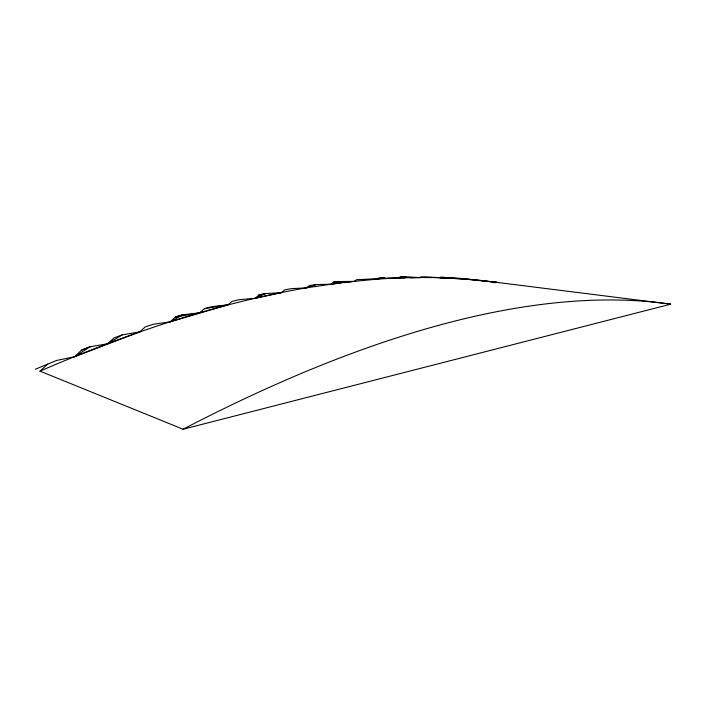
<?xml version="1.0" encoding="UTF-8"?>
<svg xmlns="http://www.w3.org/2000/svg" width="706" height="706" viewBox="0 0 706 706"><rect width="100%" height="100%" fill="white"/><g stroke="black" fill="none" stroke-linecap="round" stroke-linejoin="round"><path stroke-width="1.06" d="M404.997 277.943C388.715 277.449 372.786 279.082 356.53 279.7L354.35 281.367L337.106 281.57L333.453 282.1L331.388 284.174L316.209 284.597L309.528 285.559L306.113 287.889L291.137 288.666L284.703 289.901L281.367 292.663L255.148 298.32L239.087 299.697L232.142 301.347L227.959 304.824L170.146 321.857L153.167 324.301L145.365 326.843L139.585 331.899L74.474 356.804L56.524 360.466L35.3 369.238M81.569 350.114L90.015 346.814L81.569 350.114L74.474 356.804L90.015 346.814L107.656 343.751L122.217 334.891L139.585 331.899M467.919 279.444L496.627 282.356L670.7 304.18A3011.337 915.938 -54.7 0 0 183.101 429.222L39.986 371.144L47.726 364.102M107.656 343.751L114.107 337.892L122.217 334.891M258.908 294.993L265.597 293.555L258.908 294.993L255.148 298.32L265.597 293.555L281.367 292.663M199.586 312.855L182.907 314.77L170.146 321.857L175.406 317.038L199.586 312.855L204.334 308.725L211.544 306.686L227.959 304.824L204.334 308.725M400.214 276.92L405.579 276.761L400.214 276.92L398.705 278.093L405.579 276.761L419.699 277.599L420.917 276.823L426.097 276.849L464.777 279.179M376.925 279.161L378.769 277.926L384.329 277.661L377.489 279.108L343.09 282.462L306.113 287.889L316.209 284.597M460.18 278.358L464.998 278.729L440.897 277.255L439.997 277.67L464.998 278.729L496.636 282.356L494.465 282.779M39.986 371.144C125.589 334.079 214.571 303.721 306.66 287.783M182.995 429.248L670.7 304.18M333.453 282.1L339.436 281.35L331.388 284.174L341.227 282.974M343.416 282.7L354.35 281.367M377.489 279.108C417.193 276.417 457.161 276.973 496.627 282.356L493.353 282.497M410.248 277.82L419.699 277.599M440.897 277.255L445.892 277.537M178.742 315.944L175.406 317.038L182.907 314.77L178.742 315.944"/></g></svg>
